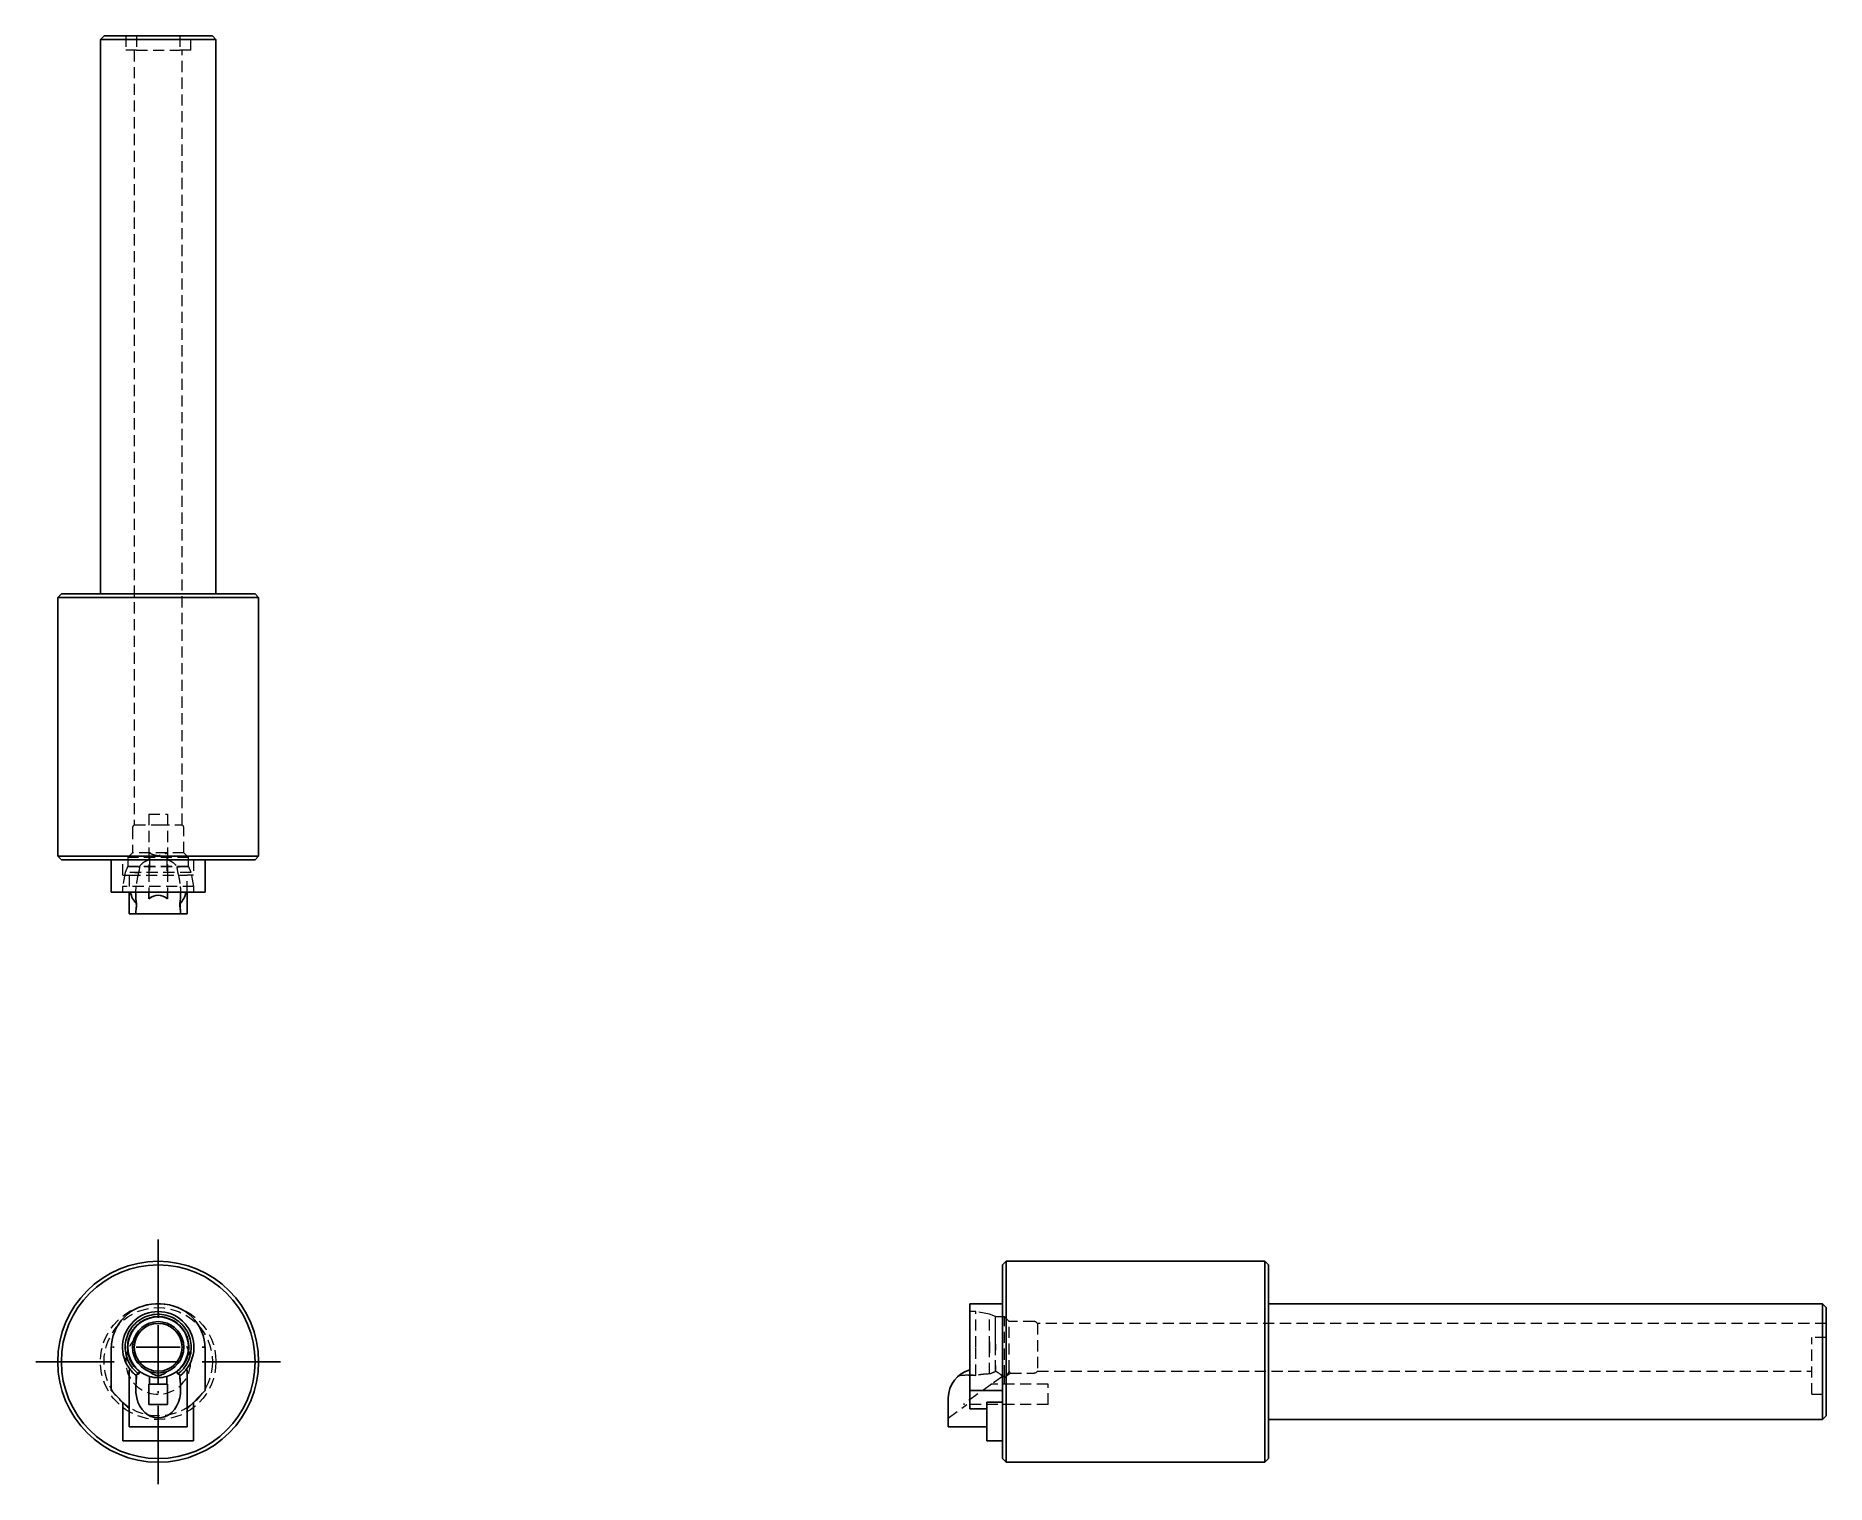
# Model space of a CAD drawing. Header units: millimetres. Extents: x 69 to 273, y 43 to 208.
import ezdxf

# ---------------------------------------------------------------- set-up
doc = ezdxf.new("R2010")
doc.units = ezdxf.units.MM
doc.linetypes.add('HIDDEN', pattern=[1.905, 1.27, -0.635])
doc.layers.add('10', color=7, linetype='Continuous')

# ---------------------------------------------------------------- blocks, each defined once
blk = doc.blocks.new('SW_CENTERMARKSYMBOL_0')
at = {"layer": '10', "color": 0}
for p, q in [((0, 5), (0, 13.94)), ((0, 0), (0, 2.5)), ((-5, 0), (-13.94, 0)), ((0, 0), (-2.5, 0)), ((0, 0), (0, -2.5)), ((0, 0), (2.5, 0)), ((5, 0), (13.94, 0)), ((0, -5), (0, -13.94))]:
    blk.add_line(p, q, dxfattribs=at)
blk = doc.blocks.new('SW_CENTERMARKSYMBOL_1')
at = {"layer": '10', "color": 0}
for p, q in [((0, 5), (0, 5.22)), ((0, 0), (0, 2.5)), ((-5, 0), (-5.22, 0)), ((0, 0), (-2.5, 0)), ((0, 0), (0, -2.5)), ((0, 0), (2.5, 0)), ((5, 0), (5.22, 0)), ((0, -5), (0, -5.22))]:
    blk.add_line(p, q, dxfattribs=at)

msp = doc.modelspace()

# ---------------------------------------------------------------- linework, layer by layer
at = {"color": 7, "linetype": 'Continuous', "lineweight": 25}
for p, q in [((76.83, 208), (76.42, 207.59)), ((76.42, 207.59), (76.42, 144.46)), ((89.58, 207.59), (76.42, 207.59)), ((89.17, 208), (76.83, 208)), ((89.58, 207.59), (89.17, 208)), ((89.58, 144.46), (89.58, 207.59)), ((71.97, 144.46), (71.56, 144.05)), ((71.56, 144.05), (71.56, 114.58)), ((94.44, 144.05), (71.56, 144.05)), ((94.03, 144.46), (71.97, 144.46)), ((94.44, 144.05), (94.03, 144.46)), ((94.44, 114.58), (94.44, 144.05)), ((71.56, 114.58), (71.97, 114.17)), ((94.44, 114.58), (71.56, 114.58)), ((94.03, 114.17), (94.44, 114.58)), ((94.03, 114.17), (71.97, 114.17)), ((77.65, 114.17), (77.65, 110.47)), ((88.35, 114.17), (88.35, 110.47)), ((77.65, 110.47), (82.75, 110.47)), ((79.71, 110.47), (79.71, 108)), ((81.93, 110.47), (81.93, 109.73)), ((82.75, 110.47), (83.25, 110.47)), ((83.25, 110.47), (88.35, 110.47)), ((84.07, 110.47), (84.07, 109.73)), ((85.55, 110.47), (85.55, 110.37)), ((86.29, 110.47), (86.29, 108)), ((79.71, 108), (80.55, 108)), ((80.55, 108), (85.45, 108)), ((85.45, 108), (86.29, 108)), ((179.58, 68.44), (179.17, 68.03)), ((179.17, 57), (179.17, 68.03)), ((209.05, 68.44), (179.58, 68.44)), ((179.58, 57), (179.58, 68.44)), ((209.46, 68.03), (209.05, 68.44)), ((209.05, 57), (209.05, 68.44)), ((209.46, 57), (209.46, 68.03)), ((82.75, 63.58), (83.25, 63.58)), ((179.17, 63.58), (175.47, 63.58)), ((175.47, 63.58), (175.47, 58.48)), ((272.59, 63.58), (209.46, 63.58)), ((273, 63.17), (272.59, 63.58)), ((272.59, 57), (272.59, 63.58)), ((273, 57), (273, 63.17)), ((77.65, 53.71), (77.65, 58.48)), ((88.35, 53.71), (88.35, 58.48)), ((175.47, 53.71), (175.47, 58.48)), ((79.71, 56.07), (79.71, 52.88)), ((79.71, 56.07), (79.84, 56.07)), ((82.01, 55.33), (82.01, 54.45)), ((83.99, 55.33), (83.99, 54.45)), ((86.16, 56.07), (86.29, 56.07)), ((86.29, 56.07), (86.29, 52.88)), ((179.17, 45.97), (179.17, 57)), ((179.58, 45.56), (179.58, 57)), ((209.05, 45.56), (209.05, 57)), ((209.46, 45.97), (209.46, 57)), ((272.59, 50.42), (272.59, 57)), ((273, 50.83), (273, 57)), ((77.65, 53.71), (79.71, 51.65)), ((82.01, 54.45), (81.93, 54.45)), ((81.93, 54.45), (81.93, 52.14)), ((82.01, 54.45), (83.99, 54.45)), ((84.07, 54.45), (83.99, 54.45)), ((84.07, 54.45), (84.07, 52.14)), ((88.35, 53.71), (86.29, 51.65)), ((175.47, 53.71), (175.47, 51.65)), ((179.17, 53.71), (175.47, 53.71)), ((78.97, 47.99), (78.97, 52.39)), ((79.71, 49.59), (79.71, 52.88)), ((84.07, 52.14), (81.93, 52.14)), ((86.29, 49.59), (86.29, 52.88)), ((87.03, 47.99), (87.03, 52.39)), ((173, 49.59), (173, 52.88)), ((175.47, 51.65), (177.4, 51.65)), ((179.17, 52.39), (177.4, 52.39)), ((177.4, 47.99), (177.4, 52.39)), ((79.71, 49.59), (86.29, 49.59)), ((177.4, 49.59), (173, 49.59)), ((209.46, 50.42), (272.59, 50.42)), ((272.59, 50.42), (273, 50.83)), ((78.97, 47.99), (87.03, 47.99)), ((179.17, 47.99), (177.4, 47.99)), ((179.17, 45.97), (179.58, 45.56)), ((179.58, 45.56), (209.05, 45.56)), ((209.05, 45.56), (209.46, 45.97))]:
    msp.add_line(p, q, dxfattribs=at)
at = {"color": 7, "linetype": 'HIDDEN', "lineweight": 18}
for p, q in [((79.3, 208), (79.3, 206.35)), ((80.52, 206.35), (79.3, 206.35)), ((80.28, 206.35), (80.28, 118.15)), ((80.52, 208), (80.52, 206.35)), ((80.52, 206.35), (85.48, 206.35)), ((85.48, 208), (85.48, 206.35)), ((86.7, 206.35), (85.48, 206.35)), ((85.72, 118.15), (85.72, 206.35)), ((86.7, 206.35), (86.7, 208)), ((81.93, 119.36), (84.07, 119.36)), ((81.93, 119.36), (81.93, 112.91)), ((84.07, 119.36), (84.07, 112.91)), ((80.08, 117.79), (80.08, 114.95)), ((80.28, 118.15), (83, 118.15)), ((83, 118.15), (85.72, 118.15)), ((85.92, 114.95), (85.92, 117.79)), ((80.08, 114.95), (79.54, 114.42)), ((86.46, 114.42), (79.54, 114.42)), ((79.54, 114.42), (79.54, 113.39)), ((85.92, 114.95), (80.08, 114.95)), ((82.01, 114.42), (82.01, 114.19)), ((83.99, 114.42), (83.99, 114.19)), ((86.46, 114.42), (85.92, 114.95)), ((86.46, 113.39), (86.46, 114.42)), ((79.24, 112.71), (78.93, 111.13)), ((78.97, 112.4), (78.97, 114.17)), ((78.97, 112.4), (79.71, 112.4)), ((79.51, 113.36), (79.24, 112.71)), ((79.54, 113.39), (79.51, 113.36)), ((86.46, 113.39), (79.54, 113.39)), ((79.71, 112.4), (79.71, 110.47)), ((79.71, 112.4), (86.29, 112.4)), ((80.77, 113.36), (80.89, 113.36)), ((81.93, 112.91), (81.93, 110.47)), ((82.01, 114.19), (82.01, 112.97)), ((83.99, 114.19), (83.99, 112.97)), ((84.07, 112.91), (84.07, 110.47)), ((85.11, 113.36), (85.38, 113.36)), ((86.29, 110.47), (86.29, 112.4)), ((87.03, 112.4), (86.29, 112.4)), ((86.49, 113.36), (86.46, 113.39)), ((86.76, 112.71), (86.49, 113.36)), ((87.07, 111.13), (86.76, 112.71)), ((87.03, 114.17), (87.03, 112.4)), ((78.93, 111.13), (78.93, 110.47)), ((80.45, 110.37), (80.45, 108.15)), ((80.46, 110.47), (80.49, 111.13)), ((85.55, 108.15), (85.55, 110.37)), ((87.07, 110.47), (87.07, 111.13)), ((176.13, 62.72), (175.47, 62.72)), ((177.71, 62.41), (176.13, 62.72)), ((178.36, 62.14), (177.71, 62.41)), ((178.39, 62.1), (178.36, 62.13)), ((178.39, 55.92), (178.39, 62.1)), ((179.42, 62.1), (178.39, 62.1)), ((179.42, 55.33), (179.42, 62.1)), ((179.95, 61.57), (179.42, 62.1)), ((179.95, 55.91), (179.95, 61.57)), ((182.79, 61.57), (179.95, 61.57)), ((183.15, 61.36), (183.15, 55.93)), ((273, 61.36), (183.15, 61.36)), ((273, 59.75), (271.35, 59.75)), ((271.35, 53.3), (271.35, 59.75)), ((80.45, 55.47), (80.45, 53.85)), ((80.45, 55.46), (80.49, 55.43)), ((85.55, 53.85), (85.55, 55.47)), ((175.3, 55.47), (176.13, 55.43)), ((177.71, 55.69), (177.71, 55.61)), ((179.19, 55.33), (177.97, 54.45)), ((179.42, 55.33), (179.19, 55.33)), ((179.42, 55.19), (179.67, 55.44)), ((179.42, 54.45), (179.42, 55.33)), ((179.67, 55.44), (180.06, 55.72)), ((180.06, 55.72), (182.79, 55.72)), ((183.15, 55.93), (271.35, 55.93)), ((177.91, 54.45), (174.73, 52.14)), ((184.36, 54.45), (177.91, 54.45)), ((184.36, 52.14), (184.36, 54.45)), ((271.35, 53.3), (273, 53.3)), ((173, 50.59), (175.13, 52.14)), ((184.36, 52.14), (174.73, 52.14))]:
    msp.add_line(p, q, dxfattribs=at)
at = {"color": 7, "linetype": 'Continuous', "lineweight": 25}
for centre, radius in [((83, 57), 11.44), ((83, 57), 11.03), ((83, 58.65), 2.72)]:
    msp.add_circle(centre, radius, dxfattribs=at)
at = {"color": 7, "linetype": 'HIDDEN', "lineweight": 18}
for radius in [6.58, 6.17]:
    msp.add_circle((83, 57), radius, dxfattribs=at)
for centre, radius, start, end in [((80.49, 117.79), 0.412, 120, 180), ((85.51, 117.79), 0.412, 0, 60), ((182.79, 61.16), 0.412, 30, 90), ((83, 57), 3.7, 132.0789, 47.9211), ((182.79, 56.14), 0.412, 270, 330)]:
    msp.add_arc(centre, radius, start, end, dxfattribs=at)
at = {"color": 7, "linetype": 'Continuous', "lineweight": 25}
for centre, radius, start, end in [((82.75, 58.48), 5.1, 90, 180), ((83.25, 58.48), 5.1, 0, 90), ((83, 58.65), 4.07, 320.8228, 219.1772), ((83, 58.65), 3.46, 307.9554, 232.0446), ((83, 58.65), 2.92, 290.2769, 249.7231), ((83, 58.65), 3.46, 253.3985, 286.6015), ((176.29, 52.88), 3.29, 104.4775, 180)]:
    msp.add_arc(centre, radius, start, end, dxfattribs=at)
at = {"color": 7, "linetype": 'HIDDEN', "lineweight": 18}
for start_param, end_param in [(3.539073, 3.574327), (2.708858, 2.744112)]:
    msp.add_ellipse((83, 108.97), major_axis=(0, -4.34), ratio=0.587785, start_param=start_param, end_param=end_param, dxfattribs=at)
at = {"color": 7, "linetype": 'Continuous', "lineweight": 25}
for centre, major_axis, ratio, start_param, end_param in [((83, 105.79), (0, -4.34), 0.587785, 2.708858, 3.574327), ((83, 53.75), (0, -3.15), 0.809017, 4.989377, 7.576994)]:
    msp.add_ellipse(centre, major_axis=major_axis, ratio=ratio, start_param=start_param, end_param=end_param, dxfattribs=at)
at = {"color": 7, "linetype": 'HIDDEN', "lineweight": 18}
for points, knots in [([(81.99, 114.95), (82.11, 114.89), (82.25, 114.83), (82.49, 114.75), (82.58, 114.72), (82.78, 114.68), (82.89, 114.67), (83.11, 114.67), (83.22, 114.68), (83.42, 114.72), (83.51, 114.75), (83.75, 114.83), (83.89, 114.89), (84.01, 114.95)], [0, 0, 0, 0, 0.25, 0.25, 0.375, 0.375, 0.5, 0.5, 0.625, 0.625, 0.75, 0.75, 1, 1, 1, 1]), ([(86.76, 112.71), (86.76, 112.71), (86.66, 112.71), (86.29, 112.71), (86.01, 112.71), (85.32, 112.71), (84.9, 112.71), (83.99, 112.71), (83.5, 112.71), (82.51, 112.71), (82.02, 112.71), (81.11, 112.71), (80.69, 112.71), (79.99, 112.71), (79.72, 112.71), (79.34, 112.71), (79.24, 112.71), (79.24, 112.71)], [0, 0, 0, 0, 0.125, 0.125, 0.25, 0.25, 0.375, 0.375, 0.5, 0.5, 0.625, 0.625, 0.75, 0.75, 0.875, 0.875, 1, 1, 1, 1]), ([(86.49, 113.36), (86.48, 113.36), (86.46, 113.36), (86.31, 113.36), (86.07, 113.36), (85.74, 113.36), (85.34, 113.36), (84.86, 113.36), (84.34, 113.36), (83.78, 113.36), (83.19, 113.36), (82.6, 113.36), (82.02, 113.36), (81.47, 113.36), (80.96, 113.36), (80.51, 113.36), (80.13, 113.36), (79.83, 113.36), (79.63, 113.36), (79.52, 113.36), (79.52, 113.36), (79.52, 113.36)], [0, 0, 0, 0, 0.052927, 0.107388, 0.160322, 0.214792, 0.267706, 0.322154, 0.375078, 0.429536, 0.482463, 0.536926, 0.58985, 0.644308, 0.697236, 0.751699, 0.804622, 0.859081, 0.912, 0.966454, 1, 1, 1, 1]), ([(80.78, 112.71), (80.69, 112.45), (80.64, 112.18), (80.55, 111.66), (80.51, 111.39), (80.49, 111.13)], [0, 0, 0, 0, 0.5, 0.5, 1, 1, 1, 1]), ([(80.87, 113.39), (80.99, 113.57), (81.14, 113.73), (81.53, 114), (81.76, 114.11), (82.01, 114.19)], [0, 0, 0, 0, 0.5, 0.5, 1, 1, 1, 1]), ([(83.99, 114.19), (84.24, 114.11), (84.47, 114), (84.86, 113.73), (85.01, 113.57), (85.13, 113.39)], [0, 0, 0, 0, 0.5, 0.5, 1, 1, 1, 1]), ([(85.22, 112.71), (85.31, 112.45), (85.36, 112.18), (85.45, 111.66), (85.49, 111.39), (85.51, 111.13)], [0, 0, 0, 0, 0.5, 0.5, 1, 1, 1, 1]), ([(87.07, 111.13), (87.07, 111.13), (86.97, 111.13), (86.57, 111.13), (86.27, 111.13), (85.51, 111.13), (85.06, 111.13), (84.07, 111.13), (83.54, 111.13), (82.47, 111.13), (81.93, 111.13), (80.95, 111.13), (80.5, 111.13), (79.74, 111.13), (79.44, 111.13), (79.03, 111.13), (78.93, 111.13), (78.93, 111.13)], [0, 0, 0, 0, 0.125, 0.125, 0.25, 0.25, 0.375, 0.375, 0.5, 0.5, 0.625, 0.625, 0.75, 0.75, 0.875, 0.875, 1, 1, 1, 1]), ([(85.51, 111.13), (85.52, 110.99), (85.55, 110.77), (85.55, 110.55), (85.55, 110.47)], [0, 0, 0, 0, 0.6460847, 1, 1, 1, 1]), ([(176.13, 58.65), (176.13, 59), (176.13, 59.7), (176.13, 60.7), (176.13, 61.55), (176.13, 62.22), (176.13, 62.6), (176.13, 62.77), (176.13, 62.72), (176.13, 62.72)], [0, 0, 0, 0, 0.165038, 0.331245, 0.49809, 0.665186, 0.832294, 0.999298, 1, 1, 1, 1]), ([(177.71, 58.65), (177.71, 58.97), (177.71, 59.62), (177.71, 60.54), (177.71, 61.33), (177.71, 61.94), (177.71, 62.3), (177.71, 62.45), (177.71, 62.4), (177.71, 62.4)], [0, 0, 0, 0, 0.1650537, 0.3312773, 0.4981345, 0.6652481, 0.8323724, 0.999391, 1, 1, 1, 1]), ([(178.36, 58.65), (178.36, 58.84), (178.36, 59.23), (178.36, 59.8), (178.36, 60.34), (178.36, 60.83), (178.36, 61.27), (178.36, 61.62), (178.36, 61.89), (178.36, 62.06), (178.36, 62.14), (178.36, 62.13), (178.36, 62.13)], [0, 0, 0, 0, 0.105829, 0.214726, 0.320568, 0.429483, 0.535285, 0.644155, 0.749978, 0.858869, 0.964698, 1, 1, 1, 1]), ([(177.71, 59.26), (177.71, 59.06), (177.71, 58.65), (177.71, 58.24), (177.71, 58.03)], [0, 0, 0, 0, 0.5, 1, 1, 1, 1]), ([(176.13, 55.43), (176.13, 55.82), (176.13, 56.31), (176.13, 57.42), (176.13, 58.04), (176.13, 58.65)], [0, 0, 0, 0, 0.5, 0.5, 1, 1, 1, 1]), ([(177.71, 55.61), (177.71, 55.96), (177.71, 56.42), (177.71, 57.48), (177.71, 58.06), (177.71, 58.65)], [0, 0, 0, 0, 0.5, 0.5, 1, 1, 1, 1]), ([(178.36, 59.01), (178.36, 58.81), (178.36, 58.58), (178.36, 58.35), (178.36, 58.31)], [0, 0, 0, 0, 0.82345, 1, 1, 1, 1]), ([(178.36, 55.86), (178.36, 56.03), (178.36, 56.21), (178.36, 56.62), (178.36, 56.85), (178.36, 57.33), (178.36, 57.58), (178.36, 58.11), (178.36, 58.38), (178.36, 58.65)], [0, 0, 0, 0, 0.25, 0.25, 0.5, 0.5, 0.75, 0.75, 1, 1, 1, 1]), ([(177.71, 55.61), (177.45, 55.61), (177.18, 55.59), (176.66, 55.53), (176.39, 55.48), (176.13, 55.43)], [0, 0, 0, 0, 0.5, 0.5, 1, 1, 1, 1]), ([(177.71, 55.61), (177.45, 55.61), (177.18, 55.59), (176.66, 55.53), (176.39, 55.48), (176.13, 55.43)], [0, 0, 0, 0, 0.5, 0.5, 1, 1, 1, 1]), ([(178.36, 56.57), (178.36, 56.47), (178.36, 56.2), (178.36, 55.99), (178.36, 55.86)], [0, 0, 0, 0, 0.369363, 1, 1, 1, 1]), ([(179.19, 55.33), (179.11, 55.41), (179, 55.51), (178.73, 55.72), (178.57, 55.83), (178.39, 55.92)], [0, 0, 0, 0, 0.5, 0.5, 1, 1, 1, 1]), ([(179.69, 55.46), (179.68, 55.46), (179.67, 55.43), (179.74, 55.55), (179.84, 55.71), (179.92, 55.84), (179.95, 55.91)], [0, 0, 0, 0, 0.132084, 0.441649, 0.726615, 1, 1, 1, 1]), ([(180.06, 55.73), (180.06, 55.73), (180.07, 55.71), (180.01, 55.81), (179.95, 55.91)], [0, 0, 0, 0, 0.120924, 1, 1, 1, 1])]:
    msp.add_open_spline(points, degree=3, knots=knots, dxfattribs=at)
for points in [[(80.34, 112.71), (80.41, 112.71), (80.55, 112.71), (80.7, 112.71), (80.78, 112.71)], [(80.89, 113.36), (80.85, 113.14), (80.81, 112.93), (80.78, 112.71)], [(85.11, 113.36), (85.15, 113.14), (85.19, 112.93), (85.22, 112.71)], [(85.51, 55.43), (85.54, 55.46), (85.55, 55.47), (85.55, 55.47)], [(175.37, 55.47), (174.97, 55.47), (174.57, 55.44), (174.17, 55.4)], [(176.13, 55.43), (175.87, 55.46), (175.62, 55.47), (175.37, 55.47)], [(178.36, 55.86), (178.14, 55.78), (177.93, 55.7), (177.71, 55.61)], [(178.36, 55.86), (178.14, 55.78), (177.93, 55.7), (177.71, 55.61)], [(178.36, 55.86), (178.37, 55.88), (178.38, 55.9), (178.39, 55.92)]]:
    msp.add_open_spline(points, degree=3, dxfattribs=at)
at = {"color": 7, "linetype": 'Continuous', "lineweight": 25}
for points, knots in [([(79.84, 110.47), (79.89, 110.22), (79.98, 109.97), (80.2, 109.53), (80.35, 109.34), (80.53, 109.17)], [0, 0, 0, 0, 0.5, 0.5, 1, 1, 1, 1]), ([(80.53, 109.17), (80.49, 109.53), (80.43, 109.97), (80.46, 110.4), (80.46, 110.47)], [0, 0, 0, 0, 0.839353, 1, 1, 1, 1]), ([(85.47, 109.17), (85.65, 109.34), (85.8, 109.53), (86.02, 109.97), (86.11, 110.22), (86.16, 110.47)], [0, 0, 0, 0, 0.5, 0.5, 1, 1, 1, 1]), ([(80.55, 108), (80.49, 108), (80.46, 108.03), (80.44, 108.15), (80.45, 108.23), (80.48, 108.44), (80.49, 108.56), (80.52, 108.84), (80.53, 109), (80.53, 109.17)], [0, 0, 0, 0, 0.25, 0.25, 0.5, 0.5, 0.75, 0.75, 1, 1, 1, 1]), ([(85.55, 108.15), (85.55, 108.24), (85.53, 108.38), (85.49, 108.73), (85.47, 108.94), (85.47, 109.17)], [0, 0, 0, 0, 0.5, 0.5, 1, 1, 1, 1]), ([(86.76, 58.65), (86.76, 59.28), (86.6, 59.91), (85.98, 61.03), (85.52, 61.51), (84.43, 62.18), (83.79, 62.38), (82.51, 62.43), (81.87, 62.29), (80.73, 61.71), (80.23, 61.27), (79.52, 60.21), (79.3, 59.59), (79.2, 58.31), (79.32, 57.66), (79.85, 56.5), (80.27, 55.99), (80.78, 55.61)], [0, 0, 0, 0, 0.125, 0.125, 0.25, 0.25, 0.375, 0.375, 0.5, 0.5, 0.625, 0.625, 0.75, 0.75, 0.875, 0.875, 1, 1, 1, 1]), ([(86.49, 58.65), (86.49, 58.94), (86.45, 59.24), (86.34, 59.67), (86.3, 59.81), (86.19, 60.08), (86.06, 60.35), (85.9, 60.6), (85.72, 60.84), (85.63, 60.95), (85.32, 61.27), (85.09, 61.46), (84.59, 61.77), (84.32, 61.89), (83.89, 62.03), (83.75, 62.06), (83.46, 62.11), (83.31, 62.13), (82.87, 62.15), (82.57, 62.12), (81.99, 62), (81.71, 61.91), (81.18, 61.64), (80.93, 61.48), (80.6, 61.19), (80.49, 61.08), (80.29, 60.86), (80.2, 60.74), (79.95, 60.38), (79.82, 60.11), (79.62, 59.56), (79.55, 59.27), (79.5, 58.67), (79.51, 58.38), (79.58, 57.94), (79.61, 57.8), (79.69, 57.51), (79.74, 57.37), (79.92, 56.97), (80.08, 56.71), (80.44, 56.25), (80.65, 56.04), (80.89, 55.86)], [0, 0, 0, 0, 0.0625, 0.0625, 0.09375, 0.09375, 0.125, 0.15625, 0.15625, 0.1875, 0.1875, 0.25, 0.25, 0.3125, 0.3125, 0.34375, 0.34375, 0.375, 0.375, 0.4375, 0.4375, 0.5, 0.5, 0.5625, 0.5625, 0.59375, 0.59375, 0.625, 0.625, 0.6875, 0.6875, 0.75, 0.75, 0.8125, 0.8125, 0.84375, 0.84375, 0.875, 0.875, 0.9375, 0.9375, 1, 1, 1, 1]), ([(85.11, 55.86), (85.32, 56.03), (85.52, 56.21), (85.86, 56.62), (86.01, 56.85), (86.25, 57.33), (86.34, 57.58), (86.46, 58.11), (86.49, 58.38), (86.49, 58.65)], [0, 0, 0, 0, 0.25, 0.25, 0.5, 0.5, 0.75, 0.75, 1, 1, 1, 1]), ([(85.22, 55.61), (85.7, 55.96), (86.09, 56.42), (86.62, 57.48), (86.76, 58.06), (86.76, 58.65)], [0, 0, 0, 0, 0.5, 0.5, 1, 1, 1, 1]), ([(79.84, 56.07), (79.89, 56.01), (79.98, 55.91), (80.2, 55.68), (80.35, 55.54), (80.53, 55.4)], [0, 0, 0, 0, 0.5, 0.5, 1, 1, 1, 1]), ([(80.55, 52.88), (80.49, 53.14), (80.46, 53.4), (80.44, 53.89), (80.45, 54.11), (80.48, 54.54), (80.49, 54.74), (80.52, 55.1), (80.53, 55.26), (80.53, 55.4)], [0, 0, 0, 0, 0.25, 0.25, 0.5, 0.5, 0.75, 0.75, 1, 1, 1, 1]), ([(80.78, 55.61), (80.69, 55.61), (80.64, 55.59), (80.55, 55.53), (80.51, 55.48), (80.49, 55.43)], [0, 0, 0, 0, 0.5, 0.5, 1, 1, 1, 1]), ([(80.87, 55.92), (80.88, 55.91), (80.88, 55.9), (80.89, 55.88), (80.89, 55.87), (80.89, 55.86)], [0, 0, 0, 0, 0.5, 0.5, 1, 1, 1, 1]), ([(80.87, 55.92), (80.99, 55.83), (81.14, 55.72), (81.53, 55.51), (81.76, 55.41), (82.01, 55.33)], [0, 0, 0, 0, 0.5, 0.5, 1, 1, 1, 1]), ([(81.99, 55.91), (82.11, 55.79), (82.25, 55.69), (82.49, 55.56), (82.58, 55.52), (82.78, 55.46), (82.89, 55.44), (83.11, 55.44), (83.22, 55.46), (83.42, 55.52), (83.51, 55.56), (83.75, 55.69), (83.89, 55.79), (84.01, 55.91)], [0, 0, 0, 0, 0.25, 0.25, 0.375, 0.375, 0.5, 0.5, 0.625, 0.625, 0.75, 0.75, 1, 1, 1, 1]), ([(81.99, 55.91), (82.3, 55.79), (82.65, 55.72), (83.35, 55.72), (83.7, 55.79), (84.01, 55.91)], [0, 0, 0, 0, 0.5, 0.5, 1, 1, 1, 1]), ([(83.99, 55.33), (84.24, 55.41), (84.47, 55.51), (84.86, 55.72), (85.01, 55.83), (85.13, 55.92)], [0, 0, 0, 0, 0.5, 0.5, 1, 1, 1, 1]), ([(85.22, 55.61), (85.31, 55.61), (85.36, 55.59), (85.45, 55.53), (85.49, 55.48), (85.51, 55.43)], [0, 0, 0, 0, 0.5, 0.5, 1, 1, 1, 1]), ([(85.47, 55.4), (85.65, 55.54), (85.8, 55.68), (86.02, 55.91), (86.11, 56.01), (86.16, 56.07)], [0, 0, 0, 0, 0.5, 0.5, 1, 1, 1, 1]), ([(85.55, 53.85), (85.55, 54.17), (85.53, 54.46), (85.49, 54.98), (85.47, 55.21), (85.47, 55.4)], [0, 0, 0, 0, 0.5, 0.5, 1, 1, 1, 1])]:
    msp.add_open_spline(points, degree=3, knots=knots, dxfattribs=at)
for points in [[(85.55, 110.37), (85.55, 109.97), (85.52, 109.57), (85.47, 109.17)], [(85.45, 108), (85.53, 108), (85.55, 108.05), (85.55, 108.15)], [(80.89, 55.86), (80.85, 55.78), (80.81, 55.7), (80.78, 55.61)], [(85.11, 55.86), (85.11, 55.88), (85.12, 55.9), (85.13, 55.92)], [(85.11, 55.86), (85.15, 55.78), (85.19, 55.7), (85.22, 55.61)], [(85.45, 52.88), (85.53, 53.22), (85.55, 53.55), (85.55, 53.85)]]:
    msp.add_open_spline(points, degree=3, dxfattribs=at)

# ---------------------------------------------------------------- block references
at = {"layer": '10'}
for name, p in [('SW_CENTERMARKSYMBOL_0', (83, 57)), ('SW_CENTERMARKSYMBOL_1', (83, 58.65))]:
    msp.add_blockref(name, p, dxfattribs=at)

doc.saveas('drawing.dxf')
